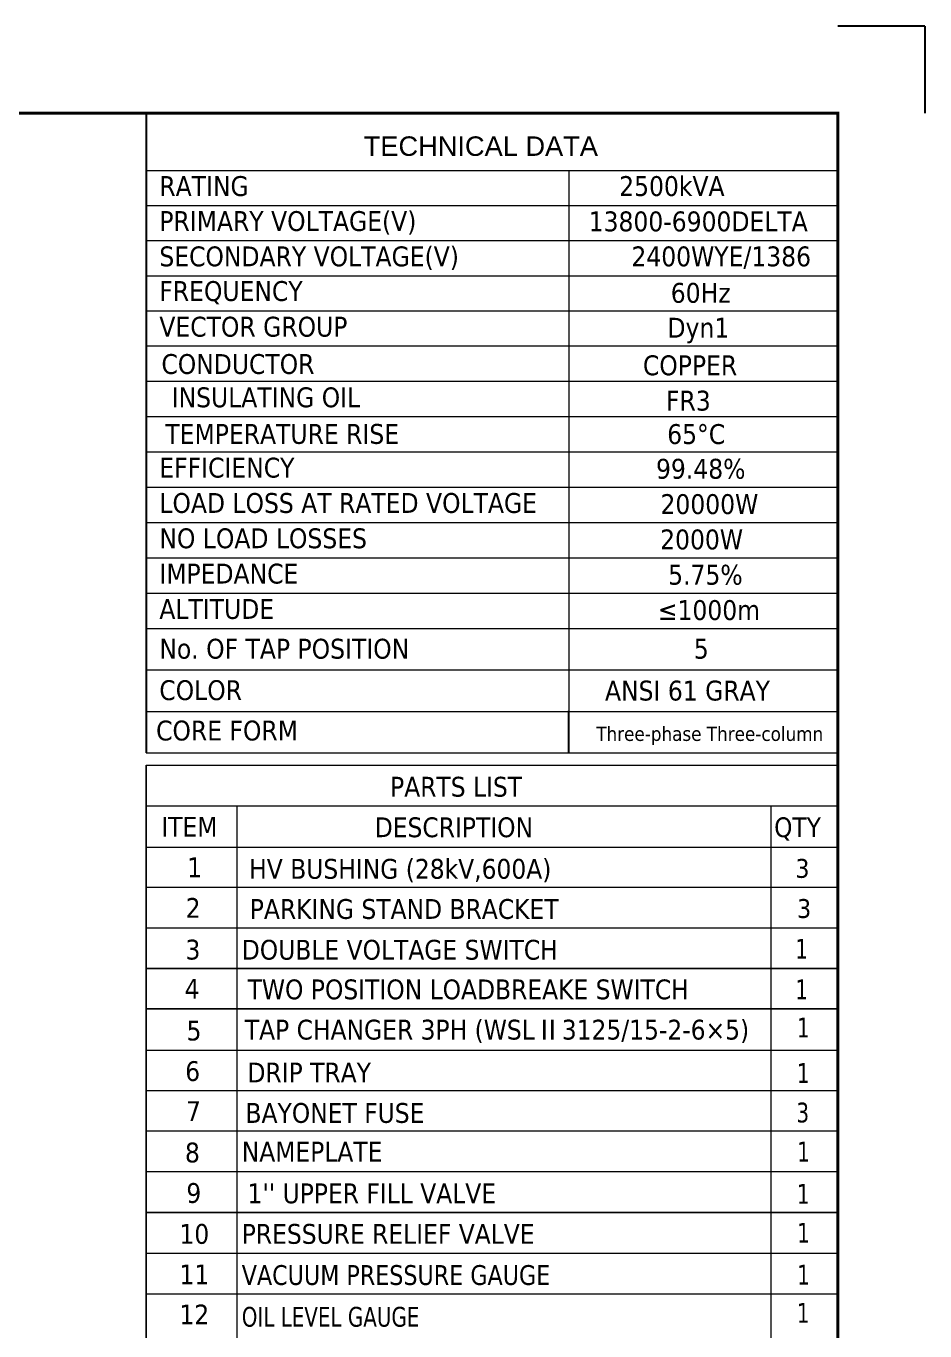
# Model space of a CAD drawing. Header units: millimetres. Extents: x 97339 to 122350, y -311274 to -152040.
# Drawn here: x 105150 to 107700, y -155743 to -152040 of the extents above; entities that cross this region are included whole.
import ezdxf
from ezdxf.enums import TextEntityAlignment as Align

# ---------------------------------------------------------------- set-up
doc = ezdxf.new("R2010")
doc.units = ezdxf.units.MM
doc.header["$LTSCALE"] = 13
doc.layers.add('1', color=4, linetype='Continuous')
doc.layers.add('6文字层', color=3, linetype='Continuous')
doc.layers.add('paper', color=254, linetype='Continuous', plot=False)
doc.layers.add('标注、文本', color=3, linetype='Continuous', lineweight=25)
doc.layers.add('铁心', color=3, linetype='Continuous', lineweight=0)
doc.styles.add('PDF Arial', font='arial.ttf')
doc.styles.add('Tahoma$001', font='tahoma.ttf', dxfattribs={"height": 2.159784})
doc.styles.add('Tahoma_txtstyle_28.93_0_0', font='tahoma.ttf')
doc.styles.add('Tahoma_txtstyle_30.40_0_0', font='tahoma.ttf')

msp = doc.modelspace()

# ---------------------------------------------------------------- linework, layer by layer
at = {"layer": '1', "const_width": 8.634}
msp.add_lwpolyline([(97980.702, -159095.104), (107453.022, -159095.104), (107453.022, -152286.874), (97980.702, -152286.874), (97980.702, -159095.104)], dxfattribs=at)
at = {"layer": '6文字层'}
for points in [[(105491.078, -152286.874), (107453.022, -152286.874)], [(105491.078, -152286.874), (105491.078, -154102.529)], [(107453.022, -152286.874), (107453.022, -153449.01)]]:
    msp.add_lwpolyline(points, dxfattribs=at)
at = {"layer": 'paper'}
for q in [(107453.022, -152040.199), (107699.697, -152286.874)]:
    msp.add_line((107699.697, -152040.199), q, dxfattribs=at)
at = {"layer": '标注、文本'}
msp.add_line((106689.309, -154101.03), (106689.309, -153983.423), dxfattribs=at)
at = {"layer": '铁心'}
for points in [[(105491.078, -152449.516), (107453.022, -152449.516)], [(106689.885, -152449.516), (106689.885, -153984.922)], [(105491.078, -152549.749), (107453.022, -152549.749)], [(105491.078, -152649.037), (107453.022, -152649.037)], [(105491.078, -152749.27), (107453.022, -152749.27)], [(105491.078, -152848.557), (107453.022, -152848.557)], [(105491.078, -152947.845), (107453.022, -152947.845)], [(105491.078, -153048.078), (107453.022, -153048.078)], [(105491.078, -153148.311), (107453.022, -153148.311)], [(105491.078, -153248.544), (107453.022, -153248.544)], [(105491.078, -153348.777), (107453.022, -153348.777)], [(105491.078, -153449.01), (107453.022, -153449.01)], [(105491.078, -153549.243), (107453.022, -153549.243)], [(105491.078, -153649.476), (107453.022, -153649.476)], [(105491.078, -153749.709), (107453.022, -153749.709)], [(105491.078, -153749.709), (107453.022, -153749.709)], [(107453.022, -153749.709), (107453.022, -153983.813)], [(105491.078, -153867.315), (107453.022, -153867.315)], [(105491.078, -153984.922), (107453.022, -153984.922)], [(105491.078, -153984.922), (106775.26, -153984.922)], [(105491.078, -153984.922), (106775.259, -153984.922)], [(105491.078, -154102.529), (107453.022, -154102.529)], [(105491.078, -154102.529), (106775.26, -154102.529)], [(105491.078, -154102.529), (106775.259, -154102.529)], [(105491.078, -157827.745), (105491.078, -154137.404)], [(105491.078, -154137.404), (107453.022, -154137.404), (107453.022, -154252.474)], [(105491.078, -154137.404), (105491.078, -154252.474), (105491.078, -154252.474)], [(105491.078, -154252.474), (107453.022, -154252.474), (107453.022, -154369.931)], [(105491.078, -154252.474), (105491.078, -154369.931), (107453.022, -154369.931)], [(105747.478, -154252.474), (105747.478, -154369.931), (105747.478, -154369.931)], [(107262.864, -154252.474), (107262.864, -157827.745)], [(105491.078, -155406.511), (107453.022, -155406.511), (107453.022, -154369.931)], [(105491.078, -154369.931), (105491.078, -155406.511)], [(105747.478, -154369.931), (105747.478, -155406.511)], [(107453.022, -154484.523), (105491.078, -154484.523), (105491.078, -154484.523)], [(107453.022, -154599.592), (105491.078, -154599.592), (105491.078, -154599.592)], [(105491.078, -154714.662), (107453.022, -154714.662), (107453.022, -154829.254)], [(105491.078, -154714.662), (105491.078, -154829.254), (107453.022, -154829.254)], [(107453.022, -154714.662), (105491.078, -154714.662), (105491.078, -154714.662)], [(105491.078, -155638.56), (105491.078, -154714.662), (105491.078, -154714.662)], [(105747.478, -154714.662), (105747.478, -154829.254), (105747.478, -154829.254)], [(105491.078, -154829.254), (105491.078, -157827.745)], [(107453.022, -154829.254), (105491.078, -154829.254), (105491.078, -154829.254)], [(105747.478, -154829.254), (105747.478, -157252.397)], [(107453.022, -154946.71), (105491.078, -154946.71), (105491.078, -154946.71)], [(107453.022, -154946.71), (105491.078, -154946.71), (105491.078, -154946.71)], [(107453.022, -156907.189), (107453.022, -154944.323)], [(107453.022, -155061.78), (105491.078, -155061.78), (105491.078, -155061.78)], [(107453.022, -155061.78), (105491.078, -155061.78), (105491.078, -155061.78)], [(107453.022, -155176.372), (105491.078, -155176.372), (105491.078, -155176.372)], [(107453.022, -155176.372), (105491.078, -155176.372)], [(107453.022, -155291.441), (105491.078, -155291.441), (105491.078, -155291.441)], [(107453.022, -155291.441), (105491.078, -155291.441), (105491.078, -155291.441)], [(107453.022, -155406.511), (105491.078, -155406.511), (105491.078, -155406.511)], [(107453.022, -155523.49), (105491.078, -155523.49), (105491.078, -155523.49)], [(107453.022, -155638.56), (105491.078, -155638.56), (105491.078, -155638.56)]]:
    msp.add_lwpolyline(points, dxfattribs=at)

# ---------------------------------------------------------------- texts
for s, height, style, p in [('TECHNICAL DATA', 55.22985, 'PDF Arial', (106107.871, -152408.427)), ('RATING', 56.3976, 'Tahoma$001', (105528.188, -152522.327)), ('2500kVA', 56.3976, 'Tahoma$001', (106832.463, -152522.327)), ('PRIMARY VOLTAGE(V)', 56.39759, 'Tahoma$001', (105528.188, -152621.615)), ('13800-6900DELTA', 56.39759, 'Tahoma$001', (106745.944, -152622.56)), ('SECONDARY VOLTAGE(V)', 56.39759, 'Tahoma$001', (105528.188, -152721.848)), ('FREQUENCY', 56.3976, 'Tahoma$001', (105528.188, -152820.189)), ('60Hz', 56.3976, 'Tahoma$001', (106978.835, -152825.283)), ('VECTOR GROUP', 56.39759, 'Tahoma$001', (105528.188, -152921.368)), ('Dyn1', 56.3976, 'Tahoma$001', (106969.53, -152924.293)), ('CONDUCTOR', 56.3976, 'Tahoma$001', (105533.994, -153027.296)), ('COPPER', 56.3976, 'Tahoma$001', (106899.881, -153030.983)), ('FR3', 56.3976, 'Tahoma$001', (106965.324, -153131.216)), ('EFFICIENCY', 56.3976, 'Tahoma$001', (105528.188, -153321.354)), ('99.48%%%', 56.3976, 'Tahoma$001', (106936.999, -153324.554)), ('LOAD LOSS AT RATED VOLTAGE', 56.39759, 'Tahoma$001', (105528.188, -153421.587)), ('20000W', 56.3976, 'Tahoma$001', (106949.635, -153424.787)), ('NO LOAD LOSSES', 56.39759, 'Tahoma$001', (105528.188, -153521.82)), ('IMPEDANCE', 56.3976, 'Tahoma$001', (105528.188, -153622.053)), ('5.75%%%', 56.3976, 'Tahoma$001', (106971.411, -153625.253)), ('ALTITUDE', 56.3976, 'Tahoma$001', (105528.188, -153722.286)), ('≤1000m', 56.3976, 'Tahoma$001', (106942.179, -153725.486)), ('No. OF TAP POSITION', 56.39759, 'Tahoma$001', (105528.104, -153835.14)), ('5', 56.398, 'Tahoma$001', (107044.193, -153835.14)), ('COLOR', 56.3976, 'Tahoma$001', (105528.104, -153952.747)), ('ANSI 61 GRAY', 56.39759, 'Tahoma$001', (106792.272, -153953.911)), ('CORE FORM', 56.3976, 'Tahoma$001', (105518.844, -154067.305)), ('PARTS LIST', 56.2319, 'Tahoma_txtstyle_30.40_0_0', (106182.716, -154226.691)), ('ITEM', 56.2319, 'Tahoma_txtstyle_30.40_0_0', (105533.573, -154340.328)), ('DESCRIPTION', 56.23192, 'Tahoma_txtstyle_30.40_0_0', (106139.187, -154341.76)), ('QTY', 55.9845, 'Tahoma$001', (107272.062, -154341.502)), ('1', 56.232, 'Tahoma_txtstyle_30.40_0_0', (105607.102, -154455.397)), ('3', 53.499, 'Tahoma_txtstyle_28.93_0_0', (107332.213, -154457.068)), ('2', 56.232, 'Tahoma_txtstyle_30.40_0_0', (105602.805, -154570.467)), ('PARKING STAND BRACKET', 56.23192, 'Tahoma_txtstyle_30.40_0_0', (105784.759, -154573.579)), ('3', 53.499, 'Tahoma$001', (107336.988, -154570.944)), ('3', 56.232, 'Tahoma_txtstyle_30.40_0_0', (105602.328, -154688.878)), ('DOUBLE VOLTAGE SWITCH', 56.23192, 'Tahoma_txtstyle_30.40_0_0', (105761.919, -154689.295)), ('4', 56.232, 'Tahoma_txtstyle_30.40_0_0', (105599.94, -154800.128)), ('TWO POSITION LOADBREAKE SWITCH', 56.23192, 'Tahoma_txtstyle_30.40_0_0', (105778.468, -154801.737)), ('5', 56.232, 'Tahoma_txtstyle_30.40_0_0', (105605.356, -154918.54)), ('TAP CHANGER 3PH (WSLⅡ3125/15-2-6×5)', 56.23192, 'Tahoma_txtstyle_30.40_0_0', (105770.582, -154915.98)), ('6', 56.232, 'Tahoma_txtstyle_30.40_0_0', (105601.462, -155033.609)), ('DRIP TRAY ', 56.2319, 'Tahoma_txtstyle_30.40_0_0', (105778.074, -155037.702)), ('7', 56.232, 'Tahoma_txtstyle_30.40_0_0', (105603.879, -155147.247)), ('BAYONET FUSE', 56.23192, 'Tahoma_txtstyle_30.40_0_0', (105772.492, -155152.353)), ('8', 56.232, 'Tahoma_txtstyle_30.40_0_0', (105600.881, -155264.703)), ('NAMEPLATE', 56.2319, 'Tahoma_txtstyle_30.40_0_0', (105761.919, -155262.077)), ('9', 56.232, 'Tahoma_txtstyle_30.40_0_0', (105604.71, -155379.534)), ("1'' UPPER FILL VALVE", 56.23192, 'Tahoma_txtstyle_30.40_0_0', (105778.074, -155380.523)), ('10', 56.2319, 'Tahoma_txtstyle_30.40_0_0', (105585.139, -155495.558)), ('PRESSURE RELIEF VALVE', 56.23192, 'Tahoma_txtstyle_30.40_0_0', (105761.919, -155495.567)), ('11', 56.2319, 'Tahoma_txtstyle_30.40_0_0', (105585.139, -155610.628)), ('12', 56.2319, 'Tahoma_txtstyle_30.40_0_0', (105585.139, -155724.265))]:
    msp.add_text(s, height=height, dxfattribs=dict(at, style=style)).set_placement(p)
at = {"layer": '铁心', "color": 3, "true_color": 0x00ff00}
for s, height, style, p in [('2400WYE/1386', 56.39759, 'Tahoma$001', (106867.197, -152721.848)), ('2000W', 56.3976, 'Tahoma$001', (106948.68, -153525.02)), ('Three-phase Three-column', 40.3976, 'Tahoma$001', (106767.466, -154068.584)), (' HV BUSHING (28kV,600A)', 56.23192, 'Tahoma_txtstyle_30.40_0_0', (105761.919, -154459.633))]:
    msp.add_text(s, height=height, dxfattribs=dict(at, style=style)).set_placement(p)
at = {"layer": '铁心', "style": 'Tahoma$001'}
for s, p in [('INSULATING OIL', (105830.468, -153093.612)), ('TEMPERATURE RISE ', (105887.262, -153197.451))]:
    msp.add_text(s, height=56.39759, dxfattribs=at).set_placement(p, align=Align.MIDDLE)
msp.add_text('65%%DC', height=56.3976, dxfattribs=at).set_placement((106968.685, -153197.851), align=Align.MIDDLE_LEFT)
at = {"layer": '铁心', "style": 'Tahoma_txtstyle_30.40_0_0'}
for s, height, width, p in [('1', 56.232, 0.85, (107332.213, -154686.73)), ('1', 56.232, 0.85, (107332.213, -154801.799)), ('1', 56.232, 0.85, (107336.86, -154910.149)), ('1', 56.232, 0.85, (107336.787, -155039.132)), ('3', 56.232, 0.85, (107335.381, -155151.221)), ('1', 56.232, 0.85, (107337.465, -155262.077)), ('1', 56.232, 0.85, (107336.787, -155381.953)), ('1', 56.232, 0.85, (107337.465, -155492.455)), ('VACUUM PRESSURE GAUGE ', 56.23192, 0.95, (105761.919, -155612.299)), ('1', 56.232, 0.85, (107337.465, -155611.344)), ('OIL LEVEL GAUGE ', 56.23192, 0.85, (105761.919, -155730.763)), ('1', 56.232, 0.85, (107336.563, -155719.654))]:
    msp.add_text(s, height=height, dxfattribs=dict(at, width=width)).set_placement(p)

doc.saveas('drawing.dxf')
